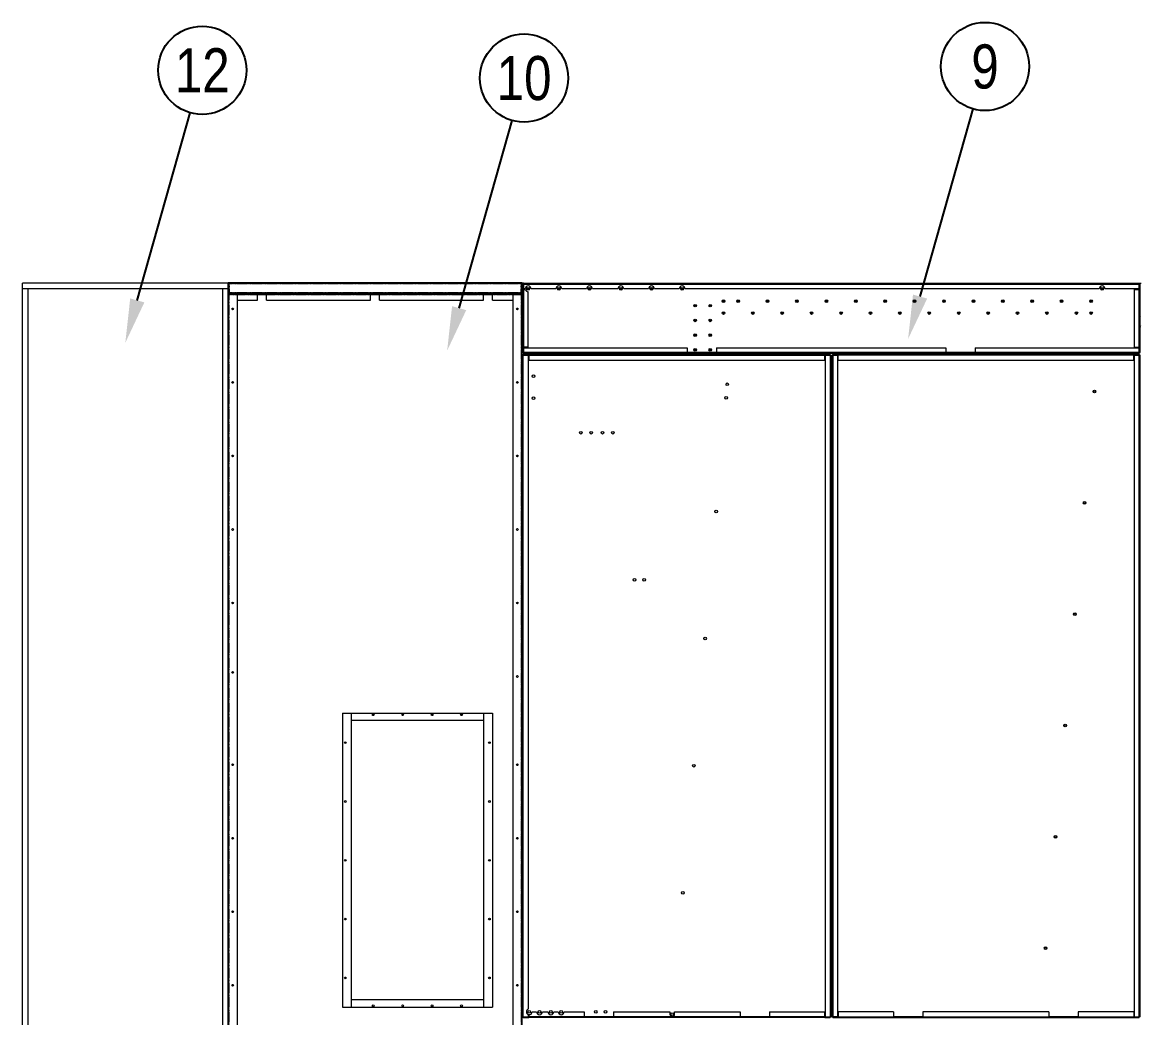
# Model space of a CAD drawing. Header units: millimetres. Extents: x -664091 to 30318, y -141645 to 21846.
# Drawn here: x 9804 to 13606, y 9136 to 12520 of the extents above; entities that cross this region are included whole.
import ezdxf
from ezdxf.enums import TextEntityAlignment as Align

# ---------------------------------------------------------------- set-up
doc = ezdxf.new("R2010")
doc.units = ezdxf.units.MM
doc.linetypes.add('HIDDEN', pattern=[0.375, 0.25, -0.125])
for name, color, linetype in [('냉각탑_dim', 1, 'Continuous'), ('냉각탑_text', 3, 'Continuous'), ('숨은선', 5, 'HIDDEN')]:
    doc.layers.add(name, color=color, linetype=linetype)
doc.styles.get("Standard").update_dxf_attribs({"font": 'arial.ttf'})

# ---------------------------------------------------------------- blocks, each defined once
blk = doc.blocks.new('A$C42073BE0')
for p, q in [((0, 998), (0, 0)), ((0, 998), (36, 998)), ((36, 998), (36, 0)), ((0, 0), (36, 0))]:
    blk.add_line(p, q)
at = {"layer": '숨은선', "ltscale": 4}
for p, q in [((1.6, 996.4), (34.4, 996.4)), ((1.6, 996.4), (1.6, 0)), ((34.4, 996.4), (34.4, 0)), ((1.6, 1.6), (34.4, 1.6))]:
    blk.add_line(p, q, dxfattribs=at)
blk = doc.blocks.new('1')
at = {"lineweight": 20}
for p, q in [((10503.9, 11633.7), (9803.9, 11633.7)), ((9803.9, 8633.7), (9803.9, 11633.7)), ((10503.9, 11613.7), (9803.9, 11613.7)), ((9823.9, 8653.7), (9823.9, 11613.7)), ((10483.9, 11613.7), (10483.9, 8653.7)), ((10503.9, 11595.7), (10503.9, 8695.7)), ((10503.9, 11595.7), (11501.9, 11595.7)), ((11501.9, 11595.7), (11501.9, 8695.7)), ((10891.9, 10170.7), (10891.9, 9170.7)), ((10891.9, 10170.7), (11401.9, 10170.7)), ((10921.9, 10170.7), (10921.9, 9170.7)), ((11371.9, 10170.7), (11371.9, 9170.7)), ((11401.9, 10170.7), (11401.9, 9170.7)), ((11371.9, 10145.7), (10921.9, 10145.7)), ((10891.9, 9170.7), (11401.9, 9170.7)), ((11371.9, 9195.7), (10921.9, 9195.7))]:
    blk.add_line(p, q, dxfattribs=at)
at = {"color": 0, "lineweight": 20}
for p, q in [((11503.9, 11633.7), (10503.9, 11633.7)), ((10503.9, 8633.7), (10503.9, 11633.7)), ((11507.5, 11633.7), (11503.9, 11633.7))]:
    blk.add_line(p, q, dxfattribs=at)
at = {"color": 7, "lineweight": 20, "ltscale": 0.001111}
for p, q in [((11505.9, 11630.2), (11503.9, 11630.2)), ((11507.4, 11613.7), (11507.4, 11611.7)), ((13603.9, 11630.2), (13601.9, 11630.2)), ((13603.9, 11594.8), (13605.9, 11594.8)), ((13603.9, 11591.7), (13605.9, 11591.7)), ((11507.4, 11415.7), (11507.4, 11413.7)), ((11503.9, 11397.2), (11505.9, 11397.2)), ((12053.4, 11393.7), (12053.4, 11391.7)), ((12064.9, 11393.7), (12064.9, 11391.7)), ((12068.4, 11391.7), (12068.4, 11393.7)), ((12070.4, 11391.7), (12070.4, 11393.7)), ((12071.9, 11393.7), (12071.9, 11391.7)), ((12167.9, 11393.7), (12167.9, 11391.7)), ((12169.9, 11391.7), (12169.9, 11393.7)), ((12171.9, 11391.7), (12171.9, 11393.7)), ((12216.9, 11391.7), (12216.9, 11393.7)), ((12218.9, 11391.7), (12218.9, 11393.7)), ((12220.9, 11393.7), (12220.9, 11391.7)), ((12222.9, 11393.7), (12222.9, 11391.7)), ((12553.9, 11387.7), (12555.9, 11387.7)), ((13448.9, 11393.7), (13448.9, 11391.7)), ((13450.9, 11391.7), (13450.9, 11393.7)), ((13601.9, 11397.2), (13603.9, 11397.2)), ((12553.9, 11361.2), (12555.9, 11361.2)), ((12553.9, 11357.7), (12555.9, 11357.7)), ((12555.9, 11339.7), (12553.9, 11339.7))]:
    blk.add_line(p, q, dxfattribs=at)
at = {"color": 7, "lineweight": 20, "ltscale": 0.010278}
for p, q in [((11503.9, 11630.2), (11503.9, 11611.7)), ((11505.9, 11611.7), (11505.9, 11630.2)), ((13600.4, 11611.7), (13600.4, 11630.2)), ((13601.9, 11630.2), (13601.9, 11611.7)), ((13603.9, 11611.7), (13603.9, 11630.2)), ((11503.9, 11415.7), (11503.9, 11397.2)), ((11505.9, 11397.2), (11505.9, 11415.7)), ((13600.4, 11397.2), (13600.4, 11415.7)), ((13601.9, 11415.7), (13601.9, 11397.2)), ((13603.9, 11397.2), (13603.9, 11415.7)), ((11525.5, 11391.7), (11507, 11391.7)), ((11507, 11390.1), (11525.5, 11390.1)), ((11507, 11388.6), (11525.5, 11388.6)), ((12550.8, 11391.7), (12532.3, 11391.7)), ((12532.3, 11390.1), (12550.8, 11390.1)), ((12532.3, 11388.6), (12550.8, 11388.6)), ((12577.5, 11391.7), (12559, 11391.7)), ((12559, 11390.1), (12577.5, 11390.1)), ((12559, 11388.6), (12577.5, 11388.6)), ((13600.8, 11391.7), (13582.3, 11391.7)), ((13582.3, 11390.1), (13600.8, 11390.1)), ((13582.3, 11388.6), (13600.8, 11388.6)), ((11525.5, 9137.3), (11507, 9137.3)), ((11507, 9135.7), (11525.5, 9135.7)), ((12550.8, 9137.3), (12532.3, 9137.3)), ((12532.3, 9135.7), (12550.8, 9135.7)), ((12577.5, 9137.3), (12559, 9137.3)), ((12559, 9135.7), (12577.5, 9135.7)), ((13600.8, 9137.3), (13582.3, 9137.3)), ((13582.3, 9135.7), (13600.8, 9135.7))]:
    blk.add_line(p, q, dxfattribs=at)
at = {"color": 7, "lineweight": 20, "ltscale": 0.001944}
for p, q in [((11503.9, 11611.7), (11507.4, 11611.7)), ((11507.4, 11630.2), (11507.4, 11633.7)), ((13600.4, 11630.2), (13600.4, 11633.7)), ((13603.9, 11611.7), (13600.4, 11611.7)), ((11503.9, 11415.7), (11507.4, 11415.7)), ((13603.9, 11415.7), (13600.4, 11415.7)), ((11507.4, 11397.2), (11507.4, 11393.7)), ((13600.4, 11397.2), (13600.4, 11393.7))]:
    blk.add_line(p, q, dxfattribs=at)
at = {"color": 7, "lineweight": 20, "ltscale": 0.108889}
for p, q in [((11503.9, 11611.7), (11503.9, 11415.7)), ((11507.4, 11611.7), (11507.4, 11415.7)), ((13583.9, 11611.7), (13583.9, 11415.7)), ((13600.4, 11415.7), (13600.4, 11611.7)), ((13603.9, 11415.7), (13603.9, 11611.7))]:
    blk.add_line(p, q, dxfattribs=at)
at = {"color": 7, "lineweight": 20, "ltscale": 0.000833333}
for p, q in [((11507.4, 11630.2), (11505.9, 11630.2)), ((13600.4, 11630.2), (13601.9, 11630.2)), ((11507.4, 11397.2), (11505.9, 11397.2)), ((11507, 11388.6), (11507, 11390.1)), ((12550.8, 11388.6), (12550.8, 11390.1)), ((12559, 11388.6), (12559, 11390.1)), ((13600.4, 11397.2), (13601.9, 11397.2)), ((13600.8, 11388.6), (13600.8, 11390.1)), ((11507, 9138.8), (11507, 9137.3)), ((12550.8, 9138.8), (12550.8, 9137.3)), ((12559, 9138.8), (12559, 9137.3)), ((13600.8, 9138.8), (13600.8, 9137.3))]:
    blk.add_line(p, q, dxfattribs=at)
at = {"color": 7, "lineweight": 20}
for p, q in [((11507.4, 11633.7), (13600.4, 11633.7)), ((11507.4, 11630.2), (13600.4, 11630.2)), ((13465.4, 11613.7), (12056.9, 11613.7)), ((11503.9, 9138.8), (11503.9, 11388.6)), ((11507, 9138.8), (11507, 11388.6)), ((13600.4, 11393.7), (11507.4, 11393.7)), ((11523.9, 11388.6), (11523.9, 9165)), ((11525.5, 11391.7), (12532.3, 11391.7)), ((11525.5, 11388.6), (12532.3, 11388.6)), ((11525.5, 11371.7), (12532.3, 11371.7)), ((12533.9, 11388.6), (12533.9, 9138.8)), ((12550.8, 11388.6), (12550.8, 9138.8)), ((12553.9, 11388.6), (12553.9, 9138.8)), ((12555.9, 11388.6), (12555.9, 9138.8)), ((12559, 11388.6), (12559, 9138.8)), ((12575.9, 9138.8), (12575.9, 11388.6)), ((13582.3, 11391.7), (12577.5, 11391.7)), ((13582.3, 11388.6), (12577.5, 11388.6)), ((12577.5, 11371.7), (13582.3, 11371.7)), ((13583.9, 11388.6), (13583.9, 9138.8)), ((13600.8, 9138.8), (13600.8, 11388.6)), ((13603.9, 9138.8), (13603.9, 11388.6)), ((12532.3, 9135.7), (11525.5, 9135.7)), ((12577.5, 9135.7), (13582.3, 9135.7))]:
    blk.add_line(p, q, dxfattribs=at)
at = {"color": 7, "lineweight": 20, "ltscale": 0.009167}
for p, q in [((11507.4, 11630.2), (11507.4, 11613.7)), ((13583.9, 11611.7), (13600.4, 11611.7)), ((13600.4, 11613.7), (13600.4, 11630.2)), ((11523.9, 11415.7), (11507.4, 11415.7)), ((11507.4, 11413.7), (11507.4, 11397.2)), ((12063.9, 11413.7), (12063.9, 11397.2)), ((12163.9, 11413.7), (12163.9, 11397.2)), ((12943.9, 11413.7), (12943.9, 11397.2)), ((13043.9, 11413.7), (13043.9, 11397.2)), ((13583.9, 11415.7), (13600.4, 11415.7)), ((13600.4, 11397.2), (13600.4, 11413.7))]:
    blk.add_line(p, q, dxfattribs=at)
at = {"color": 7, "lineweight": 20, "ltscale": 0.003611}
blk.add_line((11513.9, 11613.7), (11507.4, 11613.7), dxfattribs=at)
at = {"color": 7, "lineweight": 20, "ltscale": 0.003723}
blk.add_line((11507.4, 11611.7), (11514.1, 11611.7), dxfattribs=at)
at = {"color": 7, "lineweight": 20, "ltscale": 0.104444}
blk.add_line((11523.9, 11415.7), (11523.9, 11603.7), dxfattribs=at)
at = {"color": 7, "lineweight": 20, "ltscale": 0.046667}
for p, q in [((11617.9, 11613.7), (11533.9, 11613.7)), ((11721.9, 11613.7), (11637.9, 11613.7)), ((11932.9, 11613.7), (11848.9, 11613.7)), ((12036.9, 11613.7), (11952.9, 11613.7))]:
    blk.add_line(p, q, dxfattribs=at)
at = {"color": 7, "lineweight": 20, "ltscale": 0.048333}
blk.add_line((11828.9, 11613.7), (11741.9, 11613.7), dxfattribs=at)
at = {"color": 7, "lineweight": 20, "ltscale": 0.063889}
blk.add_line((13600.4, 11613.7), (13485.4, 11613.7), dxfattribs=at)
at = {"color": 7, "lineweight": 20, "ltscale": 0.003944}
blk.add_line((13600.4, 11633.7), (13607.5, 11633.7), dxfattribs=at)
at = {"color": 7, "lineweight": 20, "ltscale": 0.003056}
blk.add_line((13600.4, 11630.6), (13605.9, 11630.6), dxfattribs=at)
at = {"color": 5, "lineweight": 20}
for p, q in [((10533.9, 11595.7), (10533.9, 8695.7)), ((10533.9, 11575.7), (10603.9, 11575.7)), ((10533.9, 11575.7), (10603.9, 11575.7)), ((10603.9, 11575.7), (10603.9, 11595.7)), ((10603.9, 11594.1), (10633.9, 11594.1)), ((10633.9, 11575.7), (10633.9, 11595.7)), ((10633.9, 11575.7), (10987.9, 11575.7)), ((10987.9, 11575.7), (10987.9, 11595.7)), ((10987.9, 11594.1), (11017.9, 11594.1)), ((11017.9, 11575.7), (11017.9, 11595.7)), ((11017.9, 11575.7), (11371.9, 11575.7)), ((11371.9, 11575.7), (11371.9, 11595.7)), ((11371.9, 11594.1), (11401.9, 11594.1)), ((11401.9, 11575.7), (11401.9, 11595.7)), ((11401.9, 11575.7), (11471.9, 11575.7)), ((11471.9, 11595.7), (11471.9, 8695.7))]:
    blk.add_line(p, q, dxfattribs=at)
at = {"color": 7, "lineweight": 20, "ltscale": 0.001373}
for p, q in [((13603.9, 11519.5), (13605.9, 11520.9)), ((13605.9, 11487.7), (13603.9, 11486.2)), ((13605.9, 11483.8), (13603.9, 11482.4))]:
    blk.add_line(p, q, dxfattribs=at)
at = {"color": 7, "lineweight": 20, "ltscale": 0.309167}
for p, q in [((11507.4, 11413.7), (12063.9, 11413.7)), ((13043.9, 11413.7), (13600.4, 11413.7)), ((12063.9, 11397.2), (11507.4, 11397.2)), ((13600.4, 11397.2), (13043.9, 11397.2))]:
    blk.add_line(p, q, dxfattribs=at)
at = {"color": 7, "lineweight": 20, "ltscale": 0.433333}
for p, q in [((12163.9, 11413.7), (12943.9, 11413.7)), ((12943.9, 11397.2), (12163.9, 11397.2))]:
    blk.add_line(p, q, dxfattribs=at)
at = {"color": 7, "lineweight": 20, "ltscale": 0.001722}
for p, q in [((11507, 11388.6), (11503.9, 11388.6)), ((11525.5, 11388.6), (11525.5, 11391.7)), ((12532.3, 11388.6), (12532.3, 11391.7)), ((12550.8, 11388.6), (12553.9, 11388.6)), ((12555.9, 11388.6), (12559, 11388.6)), ((12577.5, 11391.7), (12577.5, 11388.6)), ((13582.3, 11391.7), (13582.3, 11388.6)), ((13603.9, 11388.6), (13600.8, 11388.6)), ((11507, 9138.8), (11503.9, 9138.8)), ((11525.5, 9138.8), (11525.5, 9135.7)), ((12532.3, 9138.8), (12532.3, 9135.7)), ((12550.8, 9138.8), (12553.9, 9138.8)), ((12555.9, 9138.8), (12559, 9138.8)), ((12577.5, 9135.7), (12577.5, 9138.8)), ((13582.3, 9135.7), (13582.3, 9138.8)), ((13603.9, 9138.8), (13600.8, 9138.8))]:
    blk.add_line(p, q, dxfattribs=at)
at = {"color": 7, "lineweight": 20, "ltscale": 0.000888889}
for p, q in [((11507, 11391.7), (11507, 11390.1)), ((12532.3, 11388.6), (12533.9, 11388.6)), ((12550.8, 11390.1), (12550.8, 11391.7)), ((12559, 11391.7), (12559, 11390.1)), ((13600.8, 11390.1), (13600.8, 11391.7)), ((11507, 9137.3), (11507, 9135.7)), ((11525.5, 9138.8), (11523.9, 9138.8)), ((12533.9, 9138.8), (12532.3, 9138.8)), ((12550.8, 9135.7), (12550.8, 9137.3)), ((12559, 9137.3), (12559, 9135.7)), ((12577.5, 9138.8), (12575.9, 9138.8)), ((13583.9, 9138.8), (13582.3, 9138.8)), ((13600.8, 9135.7), (13600.8, 9137.3))]:
    blk.add_line(p, q, dxfattribs=at)
at = {"color": 7, "lineweight": 20, "ltscale": 0.009389}
for p, q in [((11523.9, 11388.6), (11507, 11388.6)), ((11525.5, 11388.6), (11525.5, 11371.7)), ((12532.3, 11371.7), (12532.3, 11388.6)), ((12550.8, 11388.6), (12533.9, 11388.6)), ((12575.9, 11388.6), (12559, 11388.6)), ((12577.5, 11371.7), (12577.5, 11388.6)), ((13582.3, 11371.7), (13582.3, 11388.6)), ((13583.9, 11388.6), (13600.8, 11388.6)), ((11507, 9138.8), (11523.9, 9138.8)), ((11713.9, 9155.7), (11713.9, 9138.8)), ((11813.9, 9155.7), (11813.9, 9138.8)), ((12243.9, 9155.7), (12243.9, 9138.8)), ((12343.9, 9155.7), (12343.9, 9138.8)), ((12532.3, 9138.8), (12532.3, 9155.7)), ((12533.9, 9138.8), (12550.8, 9138.8)), ((12575.9, 9138.8), (12559, 9138.8)), ((12577.5, 9155.7), (12577.5, 9138.8)), ((12765.9, 9155.7), (12765.9, 9138.8)), ((12865.9, 9155.7), (12865.9, 9138.8)), ((13293.9, 9155.7), (13293.9, 9138.8)), ((13393.9, 9155.7), (13393.9, 9138.8)), ((13582.3, 9155.7), (13582.3, 9138.8)), ((13583.9, 9138.8), (13600.8, 9138.8))]:
    blk.add_line(p, q, dxfattribs=at)
at = {"color": 7, "lineweight": 20, "ltscale": 0.000888888}
for p, q in [((11523.9, 11388.6), (11525.5, 11388.6)), ((11525.5, 9138.8), (11523.9, 9138.8))]:
    blk.add_line(p, q, dxfattribs=at)
at = {"color": 7, "lineweight": 20, "ltscale": 0.055556}
for p, q in [((12163.9, 11397.2), (12063.9, 11397.2)), ((12163.9, 11397.2), (12063.9, 11397.2)), ((13043.9, 11397.2), (12943.9, 11397.2)), ((13043.9, 11397.2), (12943.9, 11397.2)), ((11813.9, 9138.8), (11713.9, 9138.8)), ((12343.9, 9138.8), (12243.9, 9138.8)), ((12343.9, 9138.8), (12243.9, 9138.8)), ((12765.9, 9138.8), (12865.9, 9138.8)), ((12865.9, 9138.8), (12765.9, 9138.8)), ((13393.9, 9138.8), (13293.9, 9138.8))]:
    blk.add_line(p, q, dxfattribs=at)
at = {"color": 7, "lineweight": 20, "ltscale": 0.011818}
blk.add_line((11503.9, 9162.4), (11502.1, 9141.2), dxfattribs=at)
at = {"color": 7, "lineweight": 20, "ltscale": 0.001034}
blk.add_line((11502.1, 9141.2), (11503.9, 9141), dxfattribs=at)
at = {"color": 7, "lineweight": 20, "ltscale": 0.004182}
blk.add_line((11523.9, 9146.3), (11523.9, 9138.8), dxfattribs=at)
at = {"color": 7, "lineweight": 20, "ltscale": 0.003933}
blk.add_line((11525.5, 9145.8), (11525.5, 9138.8), dxfattribs=at)
at = {"color": 7, "lineweight": 20, "ltscale": 0.104667}
for p, q in [((11713.9, 9138.8), (11525.5, 9138.8)), ((12343.9, 9155.7), (12532.3, 9155.7)), ((12532.3, 9138.8), (12343.9, 9138.8)), ((12765.9, 9155.7), (12577.5, 9155.7)), ((12577.5, 9138.8), (12765.9, 9138.8)), ((13582.3, 9155.7), (13393.9, 9155.7)), ((13393.9, 9138.8), (13582.3, 9138.8))]:
    blk.add_line(p, q, dxfattribs=at)
at = {"color": 7, "lineweight": 20, "ltscale": 0.008333}
for p, q in [((11537.4, 9155.7), (11552.4, 9155.7)), ((11610.8, 9155.7), (11625.8, 9155.7))]:
    blk.add_line(p, q, dxfattribs=at)
at = {"color": 7, "lineweight": 20, "ltscale": 0.010222}
blk.add_line((11572.4, 9155.7), (11590.8, 9155.7), dxfattribs=at)
at = {"color": 7, "lineweight": 20, "ltscale": 0.037841}
blk.add_line((11645.8, 9155.7), (11713.9, 9155.7), dxfattribs=at)
at = {"color": 7, "lineweight": 20, "ltscale": 0.106316}
blk.add_line((11813.9, 9155.7), (12005.3, 9155.7), dxfattribs=at)
at = {"color": 7, "lineweight": 20, "ltscale": 0.238889}
blk.add_line((12243.9, 9138.8), (11813.9, 9138.8), dxfattribs=at)
at = {"color": 7, "lineweight": 20, "ltscale": 0.004483}
for p, q in [((12005.3, 9155.7), (12005.3, 9147.6)), ((12021.3, 9147.6), (12021.3, 9155.7))]:
    blk.add_line(p, q, dxfattribs=at)
at = {"color": 7, "lineweight": 20, "ltscale": 0.123684}
blk.add_line((12021.3, 9155.7), (12243.9, 9155.7), dxfattribs=at)
at = {"color": 7, "lineweight": 20, "ltscale": 0.237778}
for p, q in [((13293.9, 9155.7), (12865.9, 9155.7)), ((12865.9, 9138.8), (13293.9, 9138.8))]:
    blk.add_line(p, q, dxfattribs=at)
at = {"color": 7, "lineweight": 20}
for centre, radius in [((11523.9, 11613.7), 4.5), ((11523.9, 11613.7), 3), ((11627.9, 11613.7), 4.5), ((11627.9, 11613.7), 3), ((11731.9, 11613.7), 4.5), ((11731.9, 11613.7), 3), ((11838.9, 11613.7), 4.5), ((11838.9, 11613.7), 3), ((11942.9, 11613.7), 4.5), ((11942.9, 11613.7), 3), ((12046.9, 11613.7), 4.5), ((12046.9, 11613.7), 3), ((13475.4, 11613.7), 4.5), ((13475.4, 11613.7), 3), ((12091.4, 11556.7), 4.5), ((12091.4, 11556.7), 3), ((12142.9, 11556.7), 4.5), ((12142.9, 11556.7), 3), ((12187.4, 11571.7), 4.5), ((12187.4, 11571.7), 3), ((12237.4, 11571.7), 4.5), ((12237.4, 11571.7), 3), ((12337.4, 11571.7), 4.5), ((12337.4, 11571.7), 3), ((12437.4, 11571.7), 4.5), ((12437.4, 11571.7), 3), ((12537.4, 11571.7), 4.5), ((12537.4, 11571.7), 3), ((12637.4, 11571.7), 4.5), ((12637.4, 11571.7), 3), ((12737.4, 11571.7), 4.5), ((12737.4, 11571.7), 3), ((12837.4, 11571.7), 4.5), ((12837.4, 11571.7), 3), ((12937.4, 11571.7), 4.5), ((12937.4, 11571.7), 3), ((13037.4, 11571.7), 4.5), ((13037.4, 11571.7), 3), ((13137.4, 11571.7), 4.5), ((13137.4, 11571.7), 3), ((13237.4, 11571.7), 4.5), ((13237.4, 11571.7), 3), ((13337.4, 11571.7), 4.5), ((13337.4, 11571.7), 3), ((13437.4, 11571.7), 4.5), ((13437.4, 11571.7), 3), ((12187.4, 11531.7), 4.5), ((12187.4, 11531.7), 3), ((12287.4, 11531.7), 4.5), ((12287.4, 11531.7), 3), ((12387.4, 11531.7), 4.5), ((12387.4, 11531.7), 3), ((12487.4, 11531.7), 4.5), ((12487.4, 11531.7), 3), ((12587.4, 11531.7), 4.5), ((12587.4, 11531.7), 3), ((12687.4, 11531.7), 4.5), ((12687.4, 11531.7), 3), ((12787.4, 11531.7), 4.5), ((12787.4, 11531.7), 3), ((12887.4, 11531.7), 4.5), ((12887.4, 11531.7), 3), ((12987.4, 11531.7), 4.5), ((12987.4, 11531.7), 3), ((13087.4, 11531.7), 4.5), ((13087.4, 11531.7), 3), ((13187.4, 11531.7), 4.5), ((13187.4, 11531.7), 3), ((13287.4, 11531.7), 4.5), ((13287.4, 11531.7), 3), ((13387.4, 11531.7), 4.5), ((13387.4, 11531.7), 3), ((13437.4, 11531.7), 4.5), ((13437.4, 11531.7), 3), ((12091.4, 11506.7), 4.5), ((12091.4, 11506.7), 3), ((12142.9, 11506.7), 4.5), ((12142.9, 11506.7), 3), ((12091.4, 11456.7), 4.5), ((12091.4, 11456.7), 3), ((12142.9, 11456.7), 4.5), ((12142.9, 11456.7), 3), ((12091.4, 11406.7), 4.5), ((12091.4, 11406.7), 3), ((12142.9, 11406.7), 4.5), ((12142.9, 11406.7), 3), ((11541.4, 11317.1), 4.5), ((12200.7, 11289.4), 4.5), ((13448.6, 11264.7), 4.5), ((13448.6, 11264.7), 3), ((11541.4, 11242.1), 4.5), ((12196.7, 11243.6), 4.5), ((11702.9, 11124.7), 4.5), ((11737.9, 11124.7), 4.5), ((11776.3, 11124.7), 4.5), ((11811.3, 11124.7), 4.5), ((13415.5, 10886.2), 4.5), ((13415.5, 10886.2), 3), ((12162.9, 10857.1), 4.5), ((11884.9, 10624.7), 4.5), ((11917.9, 10624.7), 4.5), ((13382.4, 10507.6), 4.5), ((13382.4, 10507.6), 3), ((12125, 10424.7), 4.5), ((13349.3, 10129.1), 4.5), ((13349.3, 10129.1), 3), ((12087.2, 9992.4), 4.5), ((13316.2, 9750.5), 4.5), ((13316.2, 9750.5), 3), ((12049.4, 9560), 4.5), ((13283, 9371.9), 4.5), ((13283, 9371.9), 3), ((11527.4, 9155.7), 4.5), ((11562.4, 9155.7), 4.5), ((11600.8, 9155.7), 4.5), ((11635.8, 9155.7), 4.5), ((11753.2, 9155.7), 4.5), ((11786.4, 9155.7), 4.5), ((12013.3, 9147.6), 4.5)]:
    blk.add_circle(centre, radius, dxfattribs=at)
at = {"lineweight": 20}
for centre in [(10518.9, 11545.7), (11486.9, 11545.7), (10518.9, 11295.7), (11486.9, 11295.7), (10518.9, 11045.7), (11486.9, 11045.7), (10518.9, 10795.7), (11486.9, 10795.7), (10518.9, 10545.7), (11486.9, 10545.7), (10518.9, 10309.7), (11486.9, 10295.7), (10996.9, 10165.7), (11096.9, 10165.7), (11196.9, 10165.7), (11296.9, 10165.7), (10901.9, 10070.7), (11391.9, 10070.7), (10518.9, 9995.7), (11486.9, 9995.7), (10901.9, 9870.7), (11391.9, 9870.7), (10518.9, 9745.7), (11486.9, 9745.7), (10901.9, 9670.7), (11391.9, 9670.7), (10518.9, 9495.7), (10901.9, 9470.7), (11391.9, 9470.7), (11486.9, 9495.7), (10518.9, 9245.7), (10901.9, 9270.7), (11391.9, 9270.7), (11486.9, 9245.7), (10996.9, 9175.7), (11096.9, 9175.7), (11196.9, 9175.7), (11296.9, 9175.7)]:
    blk.add_circle(centre, 3, dxfattribs=at)
at = {"color": 7, "lineweight": 20}
for centre, radius, start, end in [((11507.5, 11630.1), 3.6, 91.5918, 178.4088), ((11507.5, 11630.1), 1.6, 93.5833, 176.4167), ((11507.5, 11630.1), 3.6, 90, 90.2418), ((11523.9, 11613.7), 10, 0, 180), ((11523.9, 11613.7), 10, 191.5372, 270), ((11627.9, 11613.7), 10, 0, 180), ((11731.9, 11613.7), 10, 0, 180), ((11838.9, 11613.7), 10, 0, 180), ((11942.9, 11613.7), 10, 0, 180), ((12046.9, 11613.7), 10, 0, 180), ((12063.3, 11630.1), 3.6, 89.7582, 90), ((12072.4, 11630.2), 3.5, 90, 90.2449), ((13475.4, 11613.7), 10, 0, 180), ((11527.4, 9155.7), 10, 110.4057, 249.5943), ((11507.4, 9139.2), 3.5, 175, 263.6565), ((11507.4, 9139.2), 1.5, 195.4662, 255.061), ((11527.4, 9155.7), 10, 259.1251, 0), ((11562.4, 9155.7), 10, 180, 0), ((11600.8, 9155.7), 10, 180, 0), ((11635.8, 9155.7), 10, 180, 0), ((12013.3, 9147.6), 8, 180, 0)]:
    blk.add_arc(centre, radius, start, end, dxfattribs=at)
at = {"layer": '냉각탑_dim', "lineweight": -3}
for points in [[(10218.7, 11567.8), (10153.9, 11430.3), (10170.6, 11581.4)], [(12880.1, 11580.8), (12815.3, 11443.3), (12832, 11594.4)], [(11313, 11541.4), (11248.2, 11403.8), (11264.9, 11555)]]:
    blk.add_solid(points, dxfattribs=at)
at = {"layer": '숨은선', "lineweight": 20, "ltscale": 4}
for p, q in [((10505.5, 11595.7), (10505.5, 8697.3)), ((10505.5, 11594.1), (10987.9, 11594.1)), ((11017.9, 11594.1), (11371.9, 11594.1)), ((11401.9, 11594.1), (11501.9, 11594.1)), ((11500.3, 11595.7), (11500.3, 8697.3))]:
    blk.add_line(p, q, dxfattribs=at)
at = {"color": 2, "lineweight": 20, "rotation": 270}
blk.add_blockref('A$C42073BE0', (10503.9, 11633.7), dxfattribs=at)

msp = doc.modelspace()

# ---------------------------------------------------------------- linework, layer by layer
at = {"layer": '냉각탑_dim', "linetype": 'ByBlock', "lineweight": -3}
for points in [[(10194.7, 11574.6), (10374.8, 12212.7)], [(12856.1, 11587.6), (13036.1, 12225.7)], [(11288.9, 11548.2), (11469, 12186.3)]]:
    msp.add_lwpolyline(points, dxfattribs=at)
for centre in [(13076.9, 12370.1), (10415.5, 12357.1), (11509.8, 12330.6)]:
    msp.add_circle(centre, 150, dxfattribs=at)

# ---------------------------------------------------------------- block references
msp.add_blockref('1', (0, 0))

# ---------------------------------------------------------------- texts
at = {"layer": '냉각탑_text', "width": 0.8}
for s, p in [('12', (10415.5, 12357.1)), ('9', (13076.9, 12370.1)), ('10', (11509.8, 12330.6))]:
    msp.add_text(s, height=150, dxfattribs=at).set_placement(p, align=Align.MIDDLE_CENTER)

doc.saveas('drawing.dxf')
